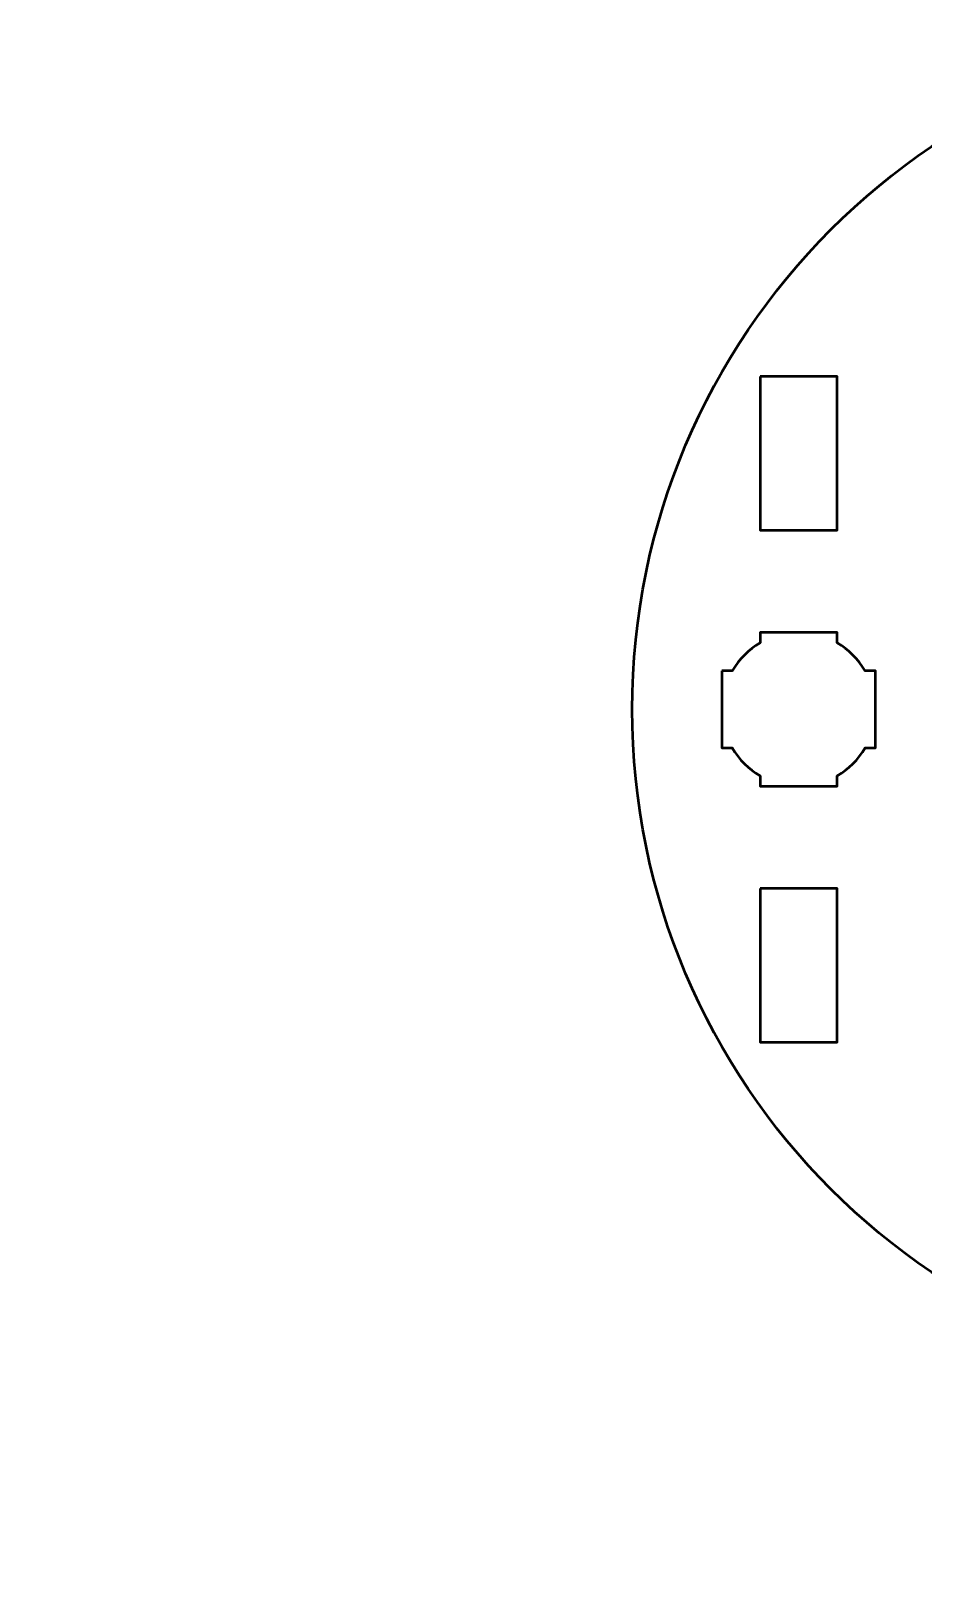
# Model space of a CAD drawing. Header units: centimetres. Extents: x -244 to 242, y -245 to 234.
# Drawn here: x -195.5 to -192.01, y -94.2 to -88.2 of the extents above; entities that cross this region are included whole.
import ezdxf

# ---------------------------------------------------------------- set-up
doc = ezdxf.new("R2010")
doc.units = ezdxf.units.CM
doc.header["$MEASUREMENT"] = 0
doc.layers.add('Layer 1', color=7, linetype='Continuous')

msp = doc.modelspace()

# ---------------------------------------------------------------- linework, layer by layer
at = {"layer": 'Layer 1', "color": 250, "lineweight": 53}
msp.add_ellipse((-190.5, -90.85), major_axis=(0, 2.65), ratio=1, dxfattribs=at)
at = {"layer": 'Layer 1', "lineweight": 53}
for points, knots in [([(-202.64995, -88.19995), (-202.64995, -88.19995), (-200.1277, -88.19995), (-200.1277, -88.19995), (-200.1277, -88.19995), (-200.14201, -88.41487), (-200.14999, -88.63153), (-200.14999, -88.85007), (-200.14999, -88.85007), (-200.14999, -94.17863), (-195.82863, -98.49999), (-190.49992, -98.49999), (-190.49992, -98.49999), (-190.34392, -98.49999), (-190.18888, -98.49595), (-190.03469, -98.48862), (-190.03469, -98.48862), (-190.12062, -98.55833), (-190.23027, -98.60005), (-190.35001, -98.60005), (-190.35001, -98.60005), (-190.35001, -98.60005), (-202.64995, -98.60005), (-202.64995, -98.60005), (-202.64995, -98.60005), (-202.92695, -98.60005), (-203.15005, -98.37695), (-203.15005, -98.09995), (-203.15005, -98.09995), (-203.15005, -98.09995), (-203.15005, -88.70005), (-203.15005, -88.70005), (-203.15005, -88.70005), (-203.15005, -88.42305), (-202.92695, -88.19995), (-202.64995, -88.19995)], [0, 0, 0, 0, 0.1111111, 0.1111111, 0.1111111, 0.1111111, 0.2222222, 0.2222222, 0.2222222, 0.2222222, 0.3333333, 0.3333333, 0.3333333, 0.3333333, 0.4444444, 0.4444444, 0.4444444, 0.4444444, 0.5555556, 0.5555556, 0.5555556, 0.5555556, 0.6666667, 0.6666667, 0.6666667, 0.6666667, 0.7777778, 0.7777778, 0.7777778, 0.7777778, 0.8888889, 0.8888889, 0.8888889, 0.8888889, 1, 1, 1, 1]), ([(-192.64997, -89.54991), (-192.64997, -89.54991), (-192.34997, -89.54991), (-192.34997, -89.54991), (-192.34997, -89.54991), (-192.34997, -89.54991), (-192.34997, -90.14992), (-192.34997, -90.14992), (-192.34997, -90.14992), (-192.34997, -90.14992), (-192.64997, -90.14992), (-192.64997, -90.14992), (-192.64997, -90.14992), (-192.64997, -90.14992), (-192.64997, -89.54991), (-192.64997, -89.54991)], [0, 0, 0, 0, 0.25, 0.25, 0.25, 0.25, 0.5, 0.5, 0.5, 0.5, 0.75, 0.75, 0.75, 0.75, 1, 1, 1, 1]), ([(-192.8, -90.69994), (-192.8, -90.69994), (-192.7598, -90.69994), (-192.7598, -90.69994), (-192.7598, -90.69994), (-192.73347, -90.65442), (-192.69551, -90.61649), (-192.65, -90.59016), (-192.65, -90.59016), (-192.65, -90.59016), (-192.65, -90.54994), (-192.65, -90.54994), (-192.65, -90.54994), (-192.65, -90.54994), (-192.35, -90.54994), (-192.35, -90.54994), (-192.35, -90.54994), (-192.35, -90.54994), (-192.35, -90.59013), (-192.35, -90.59013), (-192.35, -90.59013), (-192.30447, -90.61646), (-192.26648, -90.65441), (-192.24012, -90.69994), (-192.24012, -90.69994), (-192.24012, -90.69994), (-192.2, -90.69994), (-192.2, -90.69994), (-192.2, -90.69994), (-192.2, -90.69994), (-192.2, -90.84536), (-192.2, -90.84536), (-192.2, -90.84536), (-192.2, -90.84536), (-192.19994, -90.85001), (-192.19994, -90.85001), (-192.19994, -90.85001), (-192.19994, -90.85001), (-192.2, -90.85465), (-192.2, -90.85465), (-192.2, -90.85465), (-192.2, -90.85465), (-192.2, -90.99994), (-192.2, -90.99994), (-192.2, -90.99994), (-192.2, -90.99994), (-192.24007, -90.99994), (-192.24007, -90.99994), (-192.24007, -90.99994), (-192.26642, -91.04551), (-192.30442, -91.08352), (-192.35, -91.10988), (-192.35, -91.10988), (-192.35, -91.10988), (-192.35, -91.14994), (-192.35, -91.14994), (-192.35, -91.14994), (-192.35, -91.14994), (-192.49328, -91.14994), (-192.49328, -91.14994), (-192.49328, -91.14994), (-192.49328, -91.14994), (-192.49995, -91.15002), (-192.49995, -91.15002), (-192.49995, -91.15002), (-192.49995, -91.15002), (-192.50663, -91.14994), (-192.50663, -91.14994), (-192.50663, -91.14994), (-192.50663, -91.14994), (-192.65, -91.14994), (-192.65, -91.14994), (-192.65, -91.14994), (-192.65, -91.14994), (-192.65, -91.10984), (-192.65, -91.10984), (-192.65, -91.10984), (-192.69554, -91.08348), (-192.73352, -91.04549), (-192.75985, -90.99994), (-192.75985, -90.99994), (-192.75985, -90.99994), (-192.8, -90.99994), (-192.8, -90.99994), (-192.8, -90.99994), (-192.8, -90.99994), (-192.8, -90.69994), (-192.8, -90.69994)], [0, 0, 0, 0, 0.0454545, 0.0454545, 0.0454545, 0.0454545, 0.0909091, 0.0909091, 0.0909091, 0.0909091, 0.1363636, 0.1363636, 0.1363636, 0.1363636, 0.1818182, 0.1818182, 0.1818182, 0.1818182, 0.2272727, 0.2272727, 0.2272727, 0.2272727, 0.2727273, 0.2727273, 0.2727273, 0.2727273, 0.3181818, 0.3181818, 0.3181818, 0.3181818, 0.3636364, 0.3636364, 0.3636364, 0.3636364, 0.4090909, 0.4090909, 0.4090909, 0.4090909, 0.4545455, 0.4545455, 0.4545455, 0.4545455, 0.5, 0.5, 0.5, 0.5, 0.5454545, 0.5454545, 0.5454545, 0.5454545, 0.5909091, 0.5909091, 0.5909091, 0.5909091, 0.6363636, 0.6363636, 0.6363636, 0.6363636, 0.6818182, 0.6818182, 0.6818182, 0.6818182, 0.7272727, 0.7272727, 0.7272727, 0.7272727, 0.7727273, 0.7727273, 0.7727273, 0.7727273, 0.8181818, 0.8181818, 0.8181818, 0.8181818, 0.8636364, 0.8636364, 0.8636364, 0.8636364, 0.9090909, 0.9090909, 0.9090909, 0.9090909, 0.9545455, 0.9545455, 0.9545455, 0.9545455, 1, 1, 1, 1]), ([(-192.64997, -91.54998), (-192.64997, -91.54998), (-192.34997, -91.54998), (-192.34997, -91.54998), (-192.34997, -91.54998), (-192.34997, -91.54998), (-192.34997, -92.14998), (-192.34997, -92.14998), (-192.34997, -92.14998), (-192.34997, -92.14998), (-192.64997, -92.14998), (-192.64997, -92.14998), (-192.64997, -92.14998), (-192.64997, -92.14998), (-192.64997, -91.54998), (-192.64997, -91.54998)], [0, 0, 0, 0, 0.25, 0.25, 0.25, 0.25, 0.5, 0.5, 0.5, 0.5, 0.75, 0.75, 0.75, 0.75, 1, 1, 1, 1])]:
    msp.add_open_spline(points, degree=3, knots=knots, dxfattribs=at)

doc.saveas('drawing.dxf')
